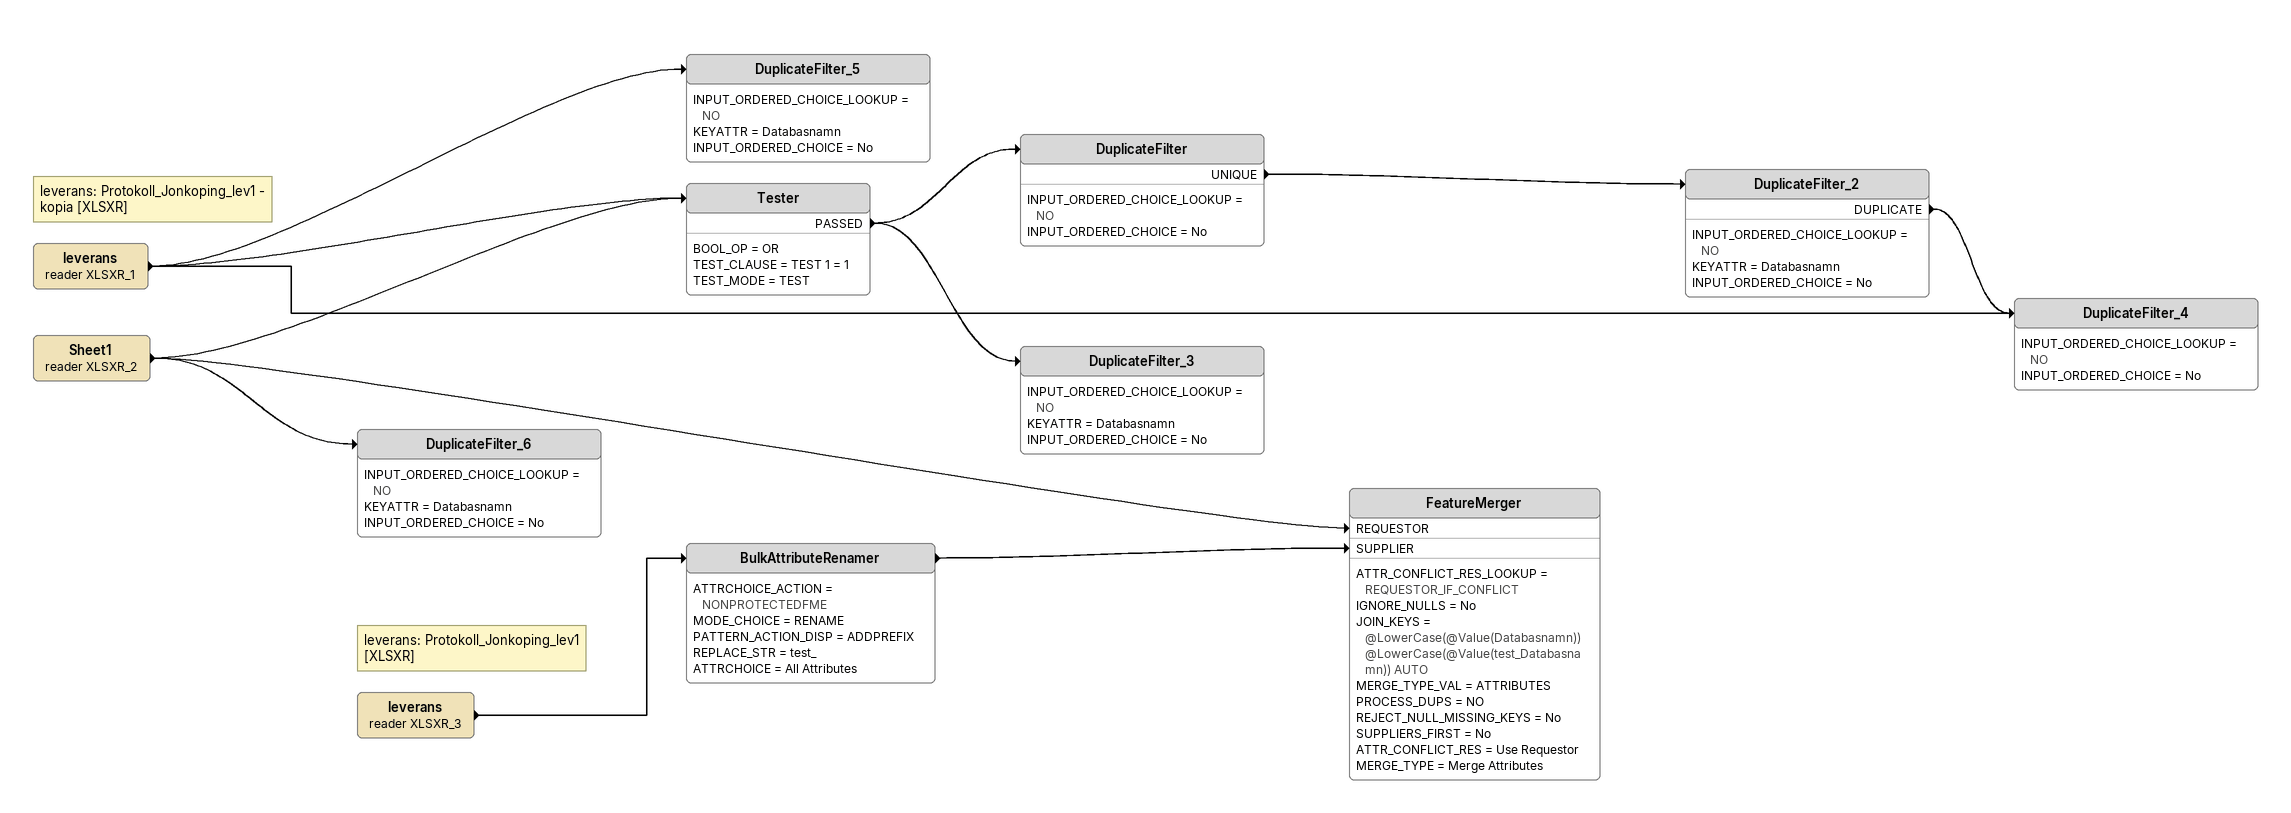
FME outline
Note: leverans: Protokoll_Jonkoping_lev1 - kopia [XLSXR]
leverans (reader XLSXR_1)
    -> Tester
    -> DuplicateFilter_4
    -> DuplicateFilter_5
DuplicateFilter_5
    INPUT_ORDERED_CHOICE_LOOKUP = NO
    KEYATTR = Databasnamn
    INPUT_ORDERED_CHOICE = No
Sheet1 (reader XLSXR_2)
    -> Tester
    -> FeatureMerger [REQUESTOR]
    -> DuplicateFilter_6
Tester
    BOOL_OP = OR
    TEST_CLAUSE = TEST 1 = 1
    TEST_MODE = TEST
    PASSED -> DuplicateFilter
    PASSED -> DuplicateFilter_3
DuplicateFilter
    INPUT_ORDERED_CHOICE_LOOKUP = NO
    INPUT_ORDERED_CHOICE = No
    UNIQUE -> DuplicateFilter_2
DuplicateFilter_2
    INPUT_ORDERED_CHOICE_LOOKUP = NO
    KEYATTR = Databasnamn
    INPUT_ORDERED_CHOICE = No
    DUPLICATE -> DuplicateFilter_4
DuplicateFilter_4
    INPUT_ORDERED_CHOICE_LOOKUP = NO
    INPUT_ORDERED_CHOICE = No
DuplicateFilter_3
    INPUT_ORDERED_CHOICE_LOOKUP = NO
    KEYATTR = Databasnamn
    INPUT_ORDERED_CHOICE = No
DuplicateFilter_6
    INPUT_ORDERED_CHOICE_LOOKUP = NO
    KEYATTR = Databasnamn
    INPUT_ORDERED_CHOICE = No
Note: leverans: Protokoll_Jonkoping_lev1 [XLSXR]
leverans (reader XLSXR_3)
    -> BulkAttributeRenamer
BulkAttributeRenamer
    ATTRCHOICE_ACTION = NONPROTECTEDFME
    MODE_CHOICE = RENAME
    PATTERN_ACTION_DISP = ADDPREFIX
    REPLACE_STR = test_
    ATTRCHOICE = All Attributes
    -> FeatureMerger [SUPPLIER]
FeatureMerger
    ATTR_CONFLICT_RES_LOOKUP = REQUESTOR_IF_CONFLICT
    IGNORE_NULLS = No
    JOIN_KEYS = @LowerCase(@Value(Databasnamn)) @LowerCase(@Value(test_Databasnamn)) AUTO
    MERGE_TYPE_VAL = ATTRIBUTES
    PROCESS_DUPS = NO
    REJECT_NULL_MISSING_KEYS = No
    SUPPLIERS_FIRST = No
    ATTR_CONFLICT_RES = Use Requestor
    MERGE_TYPE = Merge Attributes
